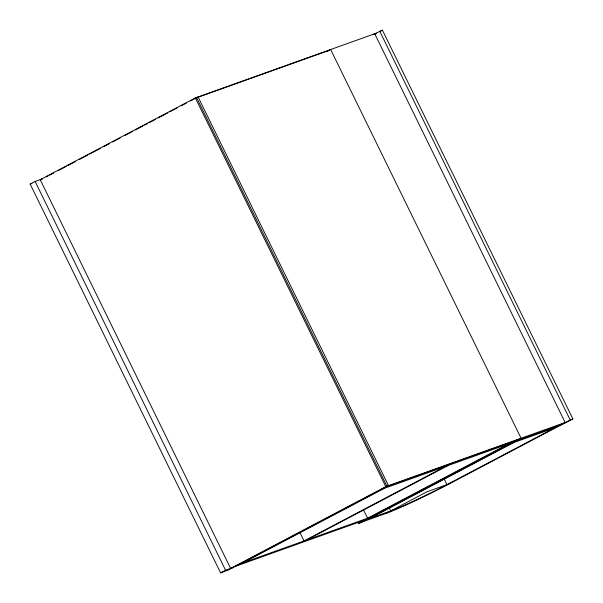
<?xml version="1.0" encoding="UTF-8"?>
<svg xmlns="http://www.w3.org/2000/svg" width="603" height="603" viewBox="0 0 603 603"><rect width="100%" height="100%" fill="white"/><g stroke="black" fill="none" stroke-linecap="round" stroke-linejoin="round"><path stroke-width="0.9" d="M190.397 100.987L198.086 96.94L388.513 485.664L228.379 570.046L220.585 572.835L30.15 184.111L35.132 181.488L42.248 178.94M195.349 97.92L40.197 179.679L230.632 568.403L385.784 486.644L565.139 422.484L374.704 33.76L195.349 97.92L385.784 486.644M40.439 180.011L42.112 179.129M46.25 176.95L47.946 176.053M49.567 175.202L53.773 172.986M58.695 170.393L66.27 166.398M67.935 165.524L69.601 164.642M70.31 164.272L75.435 161.566M79.438 159.463L87.932 154.986M89.598 154.104L100.43 148.398M103.497 146.785L109.595 143.574M112.625 141.976L120.087 138.042M125.07 135.419L132.539 131.484M135.419 129.962L142.919 126.012M144.584 125.13L147.471 123.607M149.129 122.733L155.408 119.424M158.257 117.924L165.727 113.99M166.24 113.718L167.905 112.844M169.873 111.804L171.531 110.929M172.074 110.643L177.071 108.012M181.239 105.819L186.463 103.06M326.494 51.715L330.648 49.521L521.082 438.245L360.948 522.628L358.22 523.608L516.5 440.198M373.046 34.642L382.415 30.165L572.85 418.889L562.885 424.135L516.1 440.876M374.945 34.1L376.604 33.225M380.757 31.039L382.415 30.165M220.585 572.835L225.567 570.212L233.361 567.423M243.213 562.697L384.413 488.287M445.24 466.534L304.033 540.944L300.068 532.841M306.761 539.964L447.969 465.554M508.789 443.8L367.589 518.211L363.617 510.108M370.084 518.279L513.846 442.519M362.373 521.881L385.762 513.515L427.045 491.762L449.657 483.674L562.109 424.414M367.355 519.258L390.744 510.884A46.069 2.653 -26.1 0 0 446.929 484.646L559.38 425.394M560.157 425.115L572.85 418.889M328.793 50.501L194.671 98.477L196.525 97.498L386.953 486.222L385.106 487.194L519.228 439.225M30.15 184.111L31.884 183.493M381.684 489.267L511.517 442.821M511.118 443.499L554.398 428.017M240.484 563.669L370.317 517.231M235.502 566.3L365.335 519.854M379.686 31.137L570.121 419.861M444.147 478.978L446.929 484.646M389.161 507.651L390.744 510.884M35.132 181.488L225.567 570.212M449.657 483.674A52.393 3.015 -26.1 0 1 385.762 513.515"/></g></svg>
